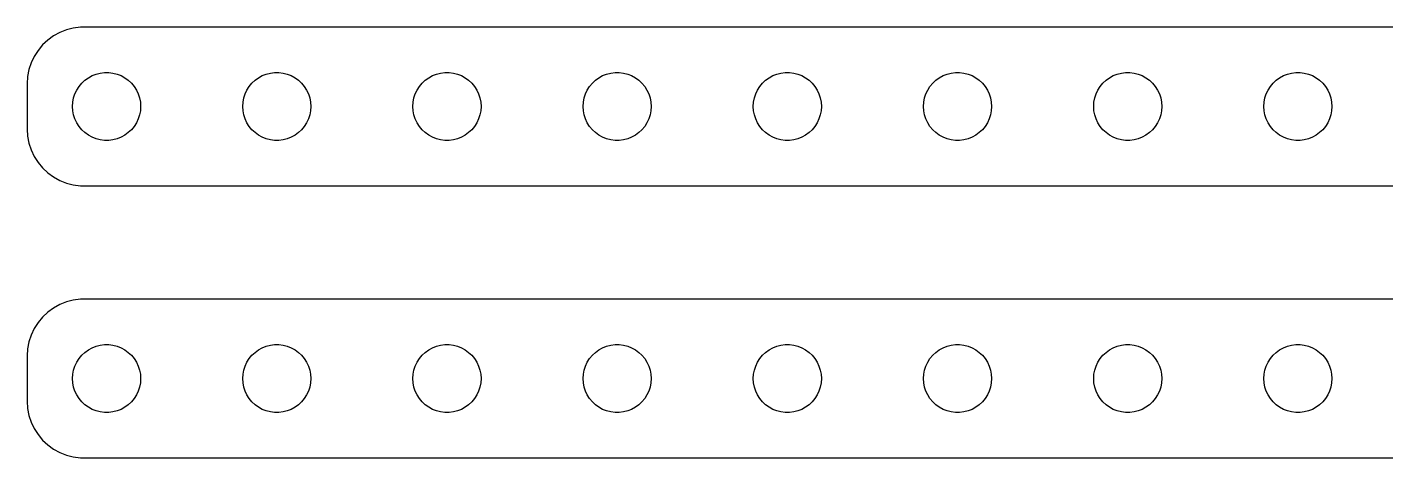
# Model space of a CAD drawing. Header units: metres. Extents: x -247 to 247, y 41 to 79.
# Drawn here: x -247 to -127.2, y 41 to 79 of the extents above; entities that cross this region are included whole.
import ezdxf

# ---------------------------------------------------------------- set-up
doc = ezdxf.new("R2010")
doc.units = ezdxf.units.M

msp = doc.modelspace()

# ---------------------------------------------------------------- linework, layer by layer
for p, q in [((-245.187, 77.8526), (-245.645, 77.4227)), ((-244.679, 78.2216), (-245.187, 77.8526)), ((-244.129, 78.5241), (-244.679, 78.2216)), ((-243.545, 78.7553), (-244.129, 78.5241)), ((-242.937, 78.9114), (-243.545, 78.7553)), ((-242.314, 78.9901), (-242.937, 78.9114)), ((242.314, 78.9901), (-242.314, 78.9901)), ((-246.045, 76.9389), (-246.382, 76.4088)), ((-245.645, 77.4227), (-246.045, 76.9389)), ((-246.649, 75.8406), (-246.843, 75.2434)), ((-246.382, 76.4088), (-246.649, 75.8406)), ((-246.961, 74.6267), (-247, 74)), ((-246.843, 75.2434), (-246.961, 74.6267)), ((-242.187, 74.0536), (-241.912, 74.3115)), ((-241.912, 74.3115), (-241.607, 74.533)), ((-241.607, 74.533), (-241.277, 74.7145)), ((-241.277, 74.7145), (-240.927, 74.8532)), ((-240.927, 74.8532), (-240.562, 74.9469)), ((-240.562, 74.9469), (-240.188, 74.9941)), ((-240.188, 74.9941), (-239.812, 74.9941)), ((-239.812, 74.9941), (-239.438, 74.9469)), ((-239.438, 74.9469), (-239.073, 74.8532)), ((-239.073, 74.8532), (-238.723, 74.7145)), ((-238.723, 74.7145), (-238.393, 74.533)), ((-238.393, 74.533), (-238.088, 74.3115)), ((-238.088, 74.3115), (-237.813, 74.0536)), ((-227.187, 74.0536), (-226.912, 74.3115)), ((-226.912, 74.3115), (-226.607, 74.533)), ((-226.607, 74.533), (-226.277, 74.7145)), ((-226.277, 74.7145), (-225.927, 74.8532)), ((-225.927, 74.8532), (-225.562, 74.9469)), ((-225.562, 74.9469), (-225.188, 74.9941)), ((-225.188, 74.9941), (-224.812, 74.9941)), ((-224.812, 74.9941), (-224.438, 74.9469)), ((-224.438, 74.9469), (-224.073, 74.8532)), ((-224.073, 74.8532), (-223.723, 74.7145)), ((-223.723, 74.7145), (-223.393, 74.533)), ((-223.393, 74.533), (-223.088, 74.3115)), ((-223.088, 74.3115), (-222.813, 74.0536)), ((-212.187, 74.0536), (-211.912, 74.3115)), ((-211.912, 74.3115), (-211.607, 74.533)), ((-211.607, 74.533), (-211.277, 74.7145)), ((-211.277, 74.7145), (-210.927, 74.8532)), ((-210.927, 74.8532), (-210.562, 74.9469)), ((-210.562, 74.9469), (-210.188, 74.9941)), ((-210.188, 74.9941), (-209.812, 74.9941)), ((-209.812, 74.9941), (-209.438, 74.9469)), ((-209.438, 74.9469), (-209.073, 74.8532)), ((-209.073, 74.8532), (-208.723, 74.7145)), ((-208.723, 74.7145), (-208.393, 74.533)), ((-208.393, 74.533), (-208.088, 74.3115)), ((-208.088, 74.3115), (-207.813, 74.0536)), ((-197.187, 74.0536), (-196.912, 74.3115)), ((-196.912, 74.3115), (-196.607, 74.533)), ((-196.607, 74.533), (-196.277, 74.7145)), ((-196.277, 74.7145), (-195.927, 74.8532)), ((-195.927, 74.8532), (-195.562, 74.9469)), ((-195.562, 74.9469), (-195.188, 74.9941)), ((-195.188, 74.9941), (-194.812, 74.9941)), ((-194.812, 74.9941), (-194.438, 74.9469)), ((-194.438, 74.9469), (-194.073, 74.8532)), ((-194.073, 74.8532), (-193.723, 74.7145)), ((-193.723, 74.7145), (-193.393, 74.533)), ((-193.393, 74.533), (-193.088, 74.3115)), ((-193.088, 74.3115), (-192.813, 74.0536)), ((-182.187, 74.0536), (-181.912, 74.3115)), ((-181.912, 74.3115), (-181.607, 74.533)), ((-181.607, 74.533), (-181.277, 74.7145)), ((-181.277, 74.7145), (-180.927, 74.8532)), ((-180.927, 74.8532), (-180.562, 74.9469)), ((-180.562, 74.9469), (-180.188, 74.9941)), ((-180.188, 74.9941), (-179.812, 74.9941)), ((-179.812, 74.9941), (-179.438, 74.9469)), ((-179.438, 74.9469), (-179.073, 74.8532)), ((-179.073, 74.8532), (-178.723, 74.7145)), ((-178.723, 74.7145), (-178.393, 74.533)), ((-178.393, 74.533), (-178.088, 74.3115)), ((-178.088, 74.3115), (-177.813, 74.0536)), ((-167.187, 74.0536), (-166.912, 74.3115)), ((-166.912, 74.3115), (-166.607, 74.533)), ((-166.607, 74.533), (-166.277, 74.7145)), ((-166.277, 74.7145), (-165.927, 74.8532)), ((-165.927, 74.8532), (-165.562, 74.9469)), ((-165.562, 74.9469), (-165.188, 74.9941)), ((-165.188, 74.9941), (-164.812, 74.9941)), ((-164.812, 74.9941), (-164.438, 74.9469)), ((-164.438, 74.9469), (-164.073, 74.8532)), ((-164.073, 74.8532), (-163.723, 74.7145)), ((-163.723, 74.7145), (-163.393, 74.533)), ((-163.393, 74.533), (-163.088, 74.3115)), ((-163.088, 74.3115), (-162.813, 74.0536)), ((-152.187, 74.0536), (-151.912, 74.3115)), ((-151.912, 74.3115), (-151.607, 74.533)), ((-151.607, 74.533), (-151.277, 74.7145)), ((-151.277, 74.7145), (-150.927, 74.8532)), ((-150.927, 74.8532), (-150.562, 74.9469)), ((-150.562, 74.9469), (-150.188, 74.9941)), ((-150.188, 74.9941), (-149.812, 74.9941)), ((-149.812, 74.9941), (-149.438, 74.9469)), ((-149.438, 74.9469), (-149.073, 74.8532)), ((-149.073, 74.8532), (-148.723, 74.7145)), ((-148.723, 74.7145), (-148.393, 74.533)), ((-148.393, 74.533), (-148.088, 74.3115)), ((-148.088, 74.3115), (-147.813, 74.0536)), ((-137.187, 74.0536), (-136.912, 74.3115)), ((-136.912, 74.3115), (-136.607, 74.533)), ((-136.607, 74.533), (-136.277, 74.7145)), ((-136.277, 74.7145), (-135.927, 74.8532)), ((-135.927, 74.8532), (-135.562, 74.9469)), ((-135.562, 74.9469), (-135.188, 74.9941)), ((-135.188, 74.9941), (-134.812, 74.9941)), ((-134.812, 74.9941), (-134.438, 74.9469)), ((-134.438, 74.9469), (-134.073, 74.8532)), ((-134.073, 74.8532), (-133.723, 74.7145)), ((-133.723, 74.7145), (-133.393, 74.533)), ((-133.393, 74.533), (-133.088, 74.3115)), ((-133.088, 74.3115), (-132.813, 74.0536)), ((-247, 74), (-247, 70)), ((-242.906, 72.7461), (-242.789, 73.1044)), ((-242.789, 73.1044), (-242.629, 73.4453)), ((-242.629, 73.4453), (-242.427, 73.7634)), ((-242.427, 73.7634), (-242.187, 74.0536)), ((-237.813, 74.0536), (-237.573, 73.7634)), ((-237.573, 73.7634), (-237.371, 73.4453)), ((-237.371, 73.4453), (-237.211, 73.1044)), ((-237.211, 73.1044), (-237.094, 72.7461)), ((-227.906, 72.7461), (-227.789, 73.1044)), ((-227.789, 73.1044), (-227.629, 73.4453)), ((-227.629, 73.4453), (-227.427, 73.7634)), ((-227.427, 73.7634), (-227.187, 74.0536)), ((-222.813, 74.0536), (-222.573, 73.7634)), ((-222.573, 73.7634), (-222.371, 73.4453)), ((-222.371, 73.4453), (-222.211, 73.1044)), ((-222.211, 73.1044), (-222.094, 72.7461)), ((-212.906, 72.7461), (-212.789, 73.1044)), ((-212.789, 73.1044), (-212.629, 73.4453)), ((-212.629, 73.4453), (-212.427, 73.7634)), ((-212.427, 73.7634), (-212.187, 74.0536)), ((-207.813, 74.0536), (-207.573, 73.7634)), ((-207.573, 73.7634), (-207.371, 73.4453)), ((-207.371, 73.4453), (-207.211, 73.1044)), ((-207.211, 73.1044), (-207.094, 72.7461)), ((-197.906, 72.7461), (-197.789, 73.1044)), ((-197.789, 73.1044), (-197.629, 73.4453)), ((-197.629, 73.4453), (-197.427, 73.7634)), ((-197.427, 73.7634), (-197.187, 74.0536)), ((-192.813, 74.0536), (-192.573, 73.7634)), ((-192.573, 73.7634), (-192.371, 73.4453)), ((-192.371, 73.4453), (-192.211, 73.1044)), ((-192.211, 73.1044), (-192.094, 72.7461)), ((-182.906, 72.7461), (-182.789, 73.1044)), ((-182.789, 73.1044), (-182.629, 73.4453)), ((-182.629, 73.4453), (-182.427, 73.7634)), ((-182.427, 73.7634), (-182.187, 74.0536)), ((-177.813, 74.0536), (-177.573, 73.7634)), ((-177.573, 73.7634), (-177.371, 73.4453)), ((-177.371, 73.4453), (-177.211, 73.1044)), ((-177.211, 73.1044), (-177.094, 72.7461)), ((-167.906, 72.7461), (-167.789, 73.1044)), ((-167.789, 73.1044), (-167.629, 73.4453)), ((-167.629, 73.4453), (-167.427, 73.7634)), ((-167.427, 73.7634), (-167.187, 74.0536)), ((-162.813, 74.0536), (-162.573, 73.7634)), ((-162.573, 73.7634), (-162.371, 73.4453)), ((-162.371, 73.4453), (-162.211, 73.1044)), ((-162.211, 73.1044), (-162.094, 72.7461)), ((-152.906, 72.7461), (-152.789, 73.1044)), ((-152.789, 73.1044), (-152.629, 73.4453)), ((-152.629, 73.4453), (-152.427, 73.7634)), ((-152.427, 73.7634), (-152.187, 74.0536)), ((-147.813, 74.0536), (-147.573, 73.7634)), ((-147.573, 73.7634), (-147.371, 73.4453)), ((-147.371, 73.4453), (-147.211, 73.1044)), ((-147.211, 73.1044), (-147.094, 72.7461)), ((-137.906, 72.7461), (-137.789, 73.1044)), ((-137.789, 73.1044), (-137.629, 73.4453)), ((-137.629, 73.4453), (-137.427, 73.7634)), ((-137.427, 73.7634), (-137.187, 74.0536)), ((-132.813, 74.0536), (-132.573, 73.7634)), ((-132.573, 73.7634), (-132.371, 73.4453)), ((-132.371, 73.4453), (-132.211, 73.1044)), ((-132.211, 73.1044), (-132.094, 72.7461)), ((-243, 72), (-242.976, 72.376)), ((-242.976, 71.624), (-243, 72)), ((-242.976, 72.376), (-242.906, 72.7461)), ((-237.094, 72.7461), (-237.024, 72.376)), ((-237.024, 72.376), (-237, 72)), ((-237, 72), (-237.024, 71.624)), ((-228, 72), (-227.976, 72.376)), ((-227.976, 71.624), (-228, 72)), ((-227.976, 72.376), (-227.906, 72.7461)), ((-222.094, 72.7461), (-222.024, 72.376)), ((-222.024, 72.376), (-222, 72)), ((-222, 72), (-222.024, 71.624)), ((-213, 72), (-212.976, 72.376)), ((-212.976, 71.624), (-213, 72)), ((-212.976, 72.376), (-212.906, 72.7461)), ((-207.094, 72.7461), (-207.024, 72.376)), ((-207.024, 72.376), (-207, 72)), ((-207, 72), (-207.024, 71.624)), ((-198, 72), (-197.976, 72.376)), ((-197.976, 71.624), (-198, 72)), ((-197.976, 72.376), (-197.906, 72.7461)), ((-192.094, 72.7461), (-192.024, 72.376)), ((-192.024, 72.376), (-192, 72)), ((-192, 72), (-192.024, 71.624)), ((-183, 72), (-182.976, 72.376)), ((-182.976, 71.624), (-183, 72)), ((-182.976, 72.376), (-182.906, 72.7461)), ((-177.094, 72.7461), (-177.024, 72.376)), ((-177.024, 72.376), (-177, 72)), ((-177, 72), (-177.024, 71.624)), ((-168, 72), (-167.976, 72.376)), ((-167.976, 71.624), (-168, 72)), ((-167.976, 72.376), (-167.906, 72.7461)), ((-162.094, 72.7461), (-162.024, 72.376)), ((-162.024, 72.376), (-162, 72)), ((-162, 72), (-162.024, 71.624)), ((-153, 72), (-152.976, 72.376)), ((-152.976, 71.624), (-153, 72)), ((-152.976, 72.376), (-152.906, 72.7461)), ((-147.094, 72.7461), (-147.024, 72.376)), ((-147.024, 72.376), (-147, 72)), ((-147, 72), (-147.024, 71.624)), ((-138, 72), (-137.976, 72.376)), ((-137.976, 71.624), (-138, 72)), ((-137.976, 72.376), (-137.906, 72.7461)), ((-132.094, 72.7461), (-132.024, 72.376)), ((-132.024, 72.376), (-132, 72)), ((-132, 72), (-132.024, 71.624)), ((-242.906, 71.2539), (-242.976, 71.624)), ((-242.789, 70.8956), (-242.906, 71.2539)), ((-242.629, 70.5547), (-242.789, 70.8956)), ((-237.211, 70.8956), (-237.371, 70.5547)), ((-237.094, 71.2539), (-237.211, 70.8956)), ((-237.024, 71.624), (-237.094, 71.2539)), ((-227.906, 71.2539), (-227.976, 71.624)), ((-227.789, 70.8956), (-227.906, 71.2539)), ((-227.629, 70.5547), (-227.789, 70.8956)), ((-222.211, 70.8956), (-222.371, 70.5547)), ((-222.094, 71.2539), (-222.211, 70.8956)), ((-222.024, 71.624), (-222.094, 71.2539)), ((-212.906, 71.2539), (-212.976, 71.624)), ((-212.789, 70.8956), (-212.906, 71.2539)), ((-212.629, 70.5547), (-212.789, 70.8956)), ((-207.211, 70.8956), (-207.371, 70.5547)), ((-207.094, 71.2539), (-207.211, 70.8956)), ((-207.024, 71.624), (-207.094, 71.2539)), ((-197.906, 71.2539), (-197.976, 71.624)), ((-197.789, 70.8956), (-197.906, 71.2539)), ((-197.629, 70.5547), (-197.789, 70.8956)), ((-192.211, 70.8956), (-192.371, 70.5547)), ((-192.094, 71.2539), (-192.211, 70.8956)), ((-192.024, 71.624), (-192.094, 71.2539)), ((-182.906, 71.2539), (-182.976, 71.624)), ((-182.789, 70.8956), (-182.906, 71.2539)), ((-182.629, 70.5547), (-182.789, 70.8956)), ((-177.211, 70.8956), (-177.371, 70.5547)), ((-177.094, 71.2539), (-177.211, 70.8956)), ((-177.024, 71.624), (-177.094, 71.2539)), ((-167.906, 71.2539), (-167.976, 71.624)), ((-167.789, 70.8956), (-167.906, 71.2539)), ((-167.629, 70.5547), (-167.789, 70.8956)), ((-162.211, 70.8956), (-162.371, 70.5547)), ((-162.094, 71.2539), (-162.211, 70.8956)), ((-162.024, 71.624), (-162.094, 71.2539)), ((-152.906, 71.2539), (-152.976, 71.624)), ((-152.789, 70.8956), (-152.906, 71.2539)), ((-152.629, 70.5547), (-152.789, 70.8956)), ((-147.211, 70.8956), (-147.371, 70.5547)), ((-147.094, 71.2539), (-147.211, 70.8956)), ((-147.024, 71.624), (-147.094, 71.2539)), ((-137.906, 71.2539), (-137.976, 71.624)), ((-137.789, 70.8956), (-137.906, 71.2539)), ((-137.629, 70.5547), (-137.789, 70.8956)), ((-132.211, 70.8956), (-132.371, 70.5547)), ((-132.094, 71.2539), (-132.211, 70.8956)), ((-132.024, 71.624), (-132.094, 71.2539)), ((-247, 70), (-246.961, 69.3733)), ((-242.427, 70.2366), (-242.629, 70.5547)), ((-242.187, 69.9464), (-242.427, 70.2366)), ((-241.912, 69.6885), (-242.187, 69.9464)), ((-241.607, 69.467), (-241.912, 69.6885)), ((-241.277, 69.2855), (-241.607, 69.467)), ((-238.393, 69.467), (-238.723, 69.2855)), ((-238.088, 69.6885), (-238.393, 69.467)), ((-237.813, 69.9464), (-238.088, 69.6885)), ((-237.573, 70.2366), (-237.813, 69.9464)), ((-237.371, 70.5547), (-237.573, 70.2366)), ((-227.427, 70.2366), (-227.629, 70.5547)), ((-227.187, 69.9464), (-227.427, 70.2366)), ((-226.912, 69.6885), (-227.187, 69.9464)), ((-226.607, 69.467), (-226.912, 69.6885)), ((-226.277, 69.2855), (-226.607, 69.467)), ((-223.393, 69.467), (-223.723, 69.2855)), ((-223.088, 69.6885), (-223.393, 69.467)), ((-222.813, 69.9464), (-223.088, 69.6885)), ((-222.573, 70.2366), (-222.813, 69.9464)), ((-222.371, 70.5547), (-222.573, 70.2366)), ((-212.427, 70.2366), (-212.629, 70.5547)), ((-212.187, 69.9464), (-212.427, 70.2366)), ((-211.912, 69.6885), (-212.187, 69.9464)), ((-211.607, 69.467), (-211.912, 69.6885)), ((-211.277, 69.2855), (-211.607, 69.467)), ((-208.393, 69.467), (-208.723, 69.2855)), ((-208.088, 69.6885), (-208.393, 69.467)), ((-207.813, 69.9464), (-208.088, 69.6885)), ((-207.573, 70.2366), (-207.813, 69.9464)), ((-207.371, 70.5547), (-207.573, 70.2366)), ((-197.427, 70.2366), (-197.629, 70.5547)), ((-197.187, 69.9464), (-197.427, 70.2366)), ((-196.912, 69.6885), (-197.187, 69.9464)), ((-196.607, 69.467), (-196.912, 69.6885)), ((-196.277, 69.2855), (-196.607, 69.467)), ((-193.393, 69.467), (-193.723, 69.2855)), ((-193.088, 69.6885), (-193.393, 69.467)), ((-192.813, 69.9464), (-193.088, 69.6885)), ((-192.573, 70.2366), (-192.813, 69.9464)), ((-192.371, 70.5547), (-192.573, 70.2366)), ((-182.427, 70.2366), (-182.629, 70.5547)), ((-182.187, 69.9464), (-182.427, 70.2366)), ((-181.912, 69.6885), (-182.187, 69.9464)), ((-181.607, 69.467), (-181.912, 69.6885)), ((-181.277, 69.2855), (-181.607, 69.467)), ((-178.393, 69.467), (-178.723, 69.2855)), ((-178.088, 69.6885), (-178.393, 69.467)), ((-177.813, 69.9464), (-178.088, 69.6885)), ((-177.573, 70.2366), (-177.813, 69.9464)), ((-177.371, 70.5547), (-177.573, 70.2366)), ((-167.427, 70.2366), (-167.629, 70.5547)), ((-167.187, 69.9464), (-167.427, 70.2366)), ((-166.912, 69.6885), (-167.187, 69.9464)), ((-166.607, 69.467), (-166.912, 69.6885)), ((-166.277, 69.2855), (-166.607, 69.467)), ((-163.393, 69.467), (-163.723, 69.2855)), ((-163.088, 69.6885), (-163.393, 69.467)), ((-162.813, 69.9464), (-163.088, 69.6885)), ((-162.573, 70.2366), (-162.813, 69.9464)), ((-162.371, 70.5547), (-162.573, 70.2366)), ((-152.427, 70.2366), (-152.629, 70.5547)), ((-152.187, 69.9464), (-152.427, 70.2366)), ((-151.912, 69.6885), (-152.187, 69.9464)), ((-151.607, 69.467), (-151.912, 69.6885)), ((-151.277, 69.2855), (-151.607, 69.467)), ((-148.393, 69.467), (-148.723, 69.2855)), ((-148.088, 69.6885), (-148.393, 69.467)), ((-147.813, 69.9464), (-148.088, 69.6885)), ((-147.573, 70.2366), (-147.813, 69.9464)), ((-147.371, 70.5547), (-147.573, 70.2366)), ((-137.427, 70.2366), (-137.629, 70.5547)), ((-137.187, 69.9464), (-137.427, 70.2366)), ((-136.912, 69.6885), (-137.187, 69.9464)), ((-136.607, 69.467), (-136.912, 69.6885)), ((-136.277, 69.2855), (-136.607, 69.467)), ((-133.393, 69.467), (-133.723, 69.2855)), ((-133.088, 69.6885), (-133.393, 69.467)), ((-132.813, 69.9464), (-133.088, 69.6885)), ((-132.573, 70.2366), (-132.813, 69.9464)), ((-132.371, 70.5547), (-132.573, 70.2366)), ((-246.961, 69.3733), (-246.843, 68.7566)), ((-246.843, 68.7566), (-246.649, 68.1594)), ((-240.927, 69.1468), (-241.277, 69.2855)), ((-240.562, 69.0531), (-240.927, 69.1468)), ((-240.188, 69.0059), (-240.562, 69.0531)), ((-239.812, 69.0059), (-240.188, 69.0059)), ((-239.438, 69.0531), (-239.812, 69.0059)), ((-239.073, 69.1468), (-239.438, 69.0531)), ((-238.723, 69.2855), (-239.073, 69.1468)), ((-225.927, 69.1468), (-226.277, 69.2855)), ((-225.562, 69.0531), (-225.927, 69.1468)), ((-225.188, 69.0059), (-225.562, 69.0531)), ((-224.812, 69.0059), (-225.188, 69.0059)), ((-224.438, 69.0531), (-224.812, 69.0059)), ((-224.073, 69.1468), (-224.438, 69.0531)), ((-223.723, 69.2855), (-224.073, 69.1468)), ((-210.927, 69.1468), (-211.277, 69.2855)), ((-210.562, 69.0531), (-210.927, 69.1468)), ((-210.188, 69.0059), (-210.562, 69.0531)), ((-209.812, 69.0059), (-210.188, 69.0059)), ((-209.438, 69.0531), (-209.812, 69.0059)), ((-209.073, 69.1468), (-209.438, 69.0531)), ((-208.723, 69.2855), (-209.073, 69.1468)), ((-195.927, 69.1468), (-196.277, 69.2855)), ((-195.562, 69.0531), (-195.927, 69.1468)), ((-195.188, 69.0059), (-195.562, 69.0531)), ((-194.812, 69.0059), (-195.188, 69.0059)), ((-194.438, 69.0531), (-194.812, 69.0059)), ((-194.073, 69.1468), (-194.438, 69.0531)), ((-193.723, 69.2855), (-194.073, 69.1468)), ((-180.927, 69.1468), (-181.277, 69.2855)), ((-180.562, 69.0531), (-180.927, 69.1468)), ((-180.188, 69.0059), (-180.562, 69.0531)), ((-179.812, 69.0059), (-180.188, 69.0059)), ((-179.438, 69.0531), (-179.812, 69.0059)), ((-179.073, 69.1468), (-179.438, 69.0531)), ((-178.723, 69.2855), (-179.073, 69.1468)), ((-165.927, 69.1468), (-166.277, 69.2855)), ((-165.562, 69.0531), (-165.927, 69.1468)), ((-165.188, 69.0059), (-165.562, 69.0531)), ((-164.812, 69.0059), (-165.188, 69.0059)), ((-164.438, 69.0531), (-164.812, 69.0059)), ((-164.073, 69.1468), (-164.438, 69.0531)), ((-163.723, 69.2855), (-164.073, 69.1468)), ((-150.927, 69.1468), (-151.277, 69.2855)), ((-150.562, 69.0531), (-150.927, 69.1468)), ((-150.188, 69.0059), (-150.562, 69.0531)), ((-149.812, 69.0059), (-150.188, 69.0059)), ((-149.438, 69.0531), (-149.812, 69.0059)), ((-149.073, 69.1468), (-149.438, 69.0531)), ((-148.723, 69.2855), (-149.073, 69.1468)), ((-135.927, 69.1468), (-136.277, 69.2855)), ((-135.562, 69.0531), (-135.927, 69.1468)), ((-135.188, 69.0059), (-135.562, 69.0531)), ((-134.812, 69.0059), (-135.188, 69.0059)), ((-134.438, 69.0531), (-134.812, 69.0059)), ((-134.073, 69.1468), (-134.438, 69.0531)), ((-133.723, 69.2855), (-134.073, 69.1468)), ((-246.649, 68.1594), (-246.382, 67.5912)), ((-246.382, 67.5912), (-246.045, 67.0611)), ((-246.045, 67.0611), (-245.645, 66.5773)), ((-245.645, 66.5773), (-245.187, 66.1474)), ((-245.187, 66.1474), (-244.679, 65.7784)), ((-244.679, 65.7784), (-244.129, 65.4759)), ((-244.129, 65.4759), (-243.545, 65.2447)), ((-243.545, 65.2447), (-242.937, 65.0886)), ((-242.937, 65.0886), (-242.314, 65.0099)), ((-242.314, 65.0099), (242.314, 65.0099)), ((-244.679, 54.2216), (-245.187, 53.8526)), ((-244.129, 54.5241), (-244.679, 54.2216)), ((-243.545, 54.7553), (-244.129, 54.5241)), ((-242.937, 54.9114), (-243.545, 54.7553)), ((-242.314, 54.9901), (-242.937, 54.9114)), ((242.314, 54.9901), (-242.314, 54.9901)), ((-246.045, 52.9389), (-246.382, 52.4088)), ((-245.645, 53.4227), (-246.045, 52.9389)), ((-245.187, 53.8526), (-245.645, 53.4227)), ((-246.649, 51.8406), (-246.843, 51.2434)), ((-246.382, 52.4088), (-246.649, 51.8406)), ((-246.961, 50.6267), (-247, 50)), ((-246.843, 51.2434), (-246.961, 50.6267)), ((-242.187, 50.0536), (-241.912, 50.3115)), ((-241.912, 50.3115), (-241.607, 50.533)), ((-241.607, 50.533), (-241.277, 50.7145)), ((-241.277, 50.7145), (-240.927, 50.8532)), ((-240.927, 50.8532), (-240.562, 50.9469)), ((-240.562, 50.9469), (-240.188, 50.9941)), ((-240.188, 50.9941), (-239.812, 50.9941)), ((-239.812, 50.9941), (-239.438, 50.9469)), ((-239.438, 50.9469), (-239.073, 50.8532)), ((-239.073, 50.8532), (-238.723, 50.7145)), ((-238.723, 50.7145), (-238.393, 50.533)), ((-238.393, 50.533), (-238.088, 50.3115)), ((-238.088, 50.3115), (-237.813, 50.0536)), ((-227.187, 50.0536), (-226.912, 50.3115)), ((-226.912, 50.3115), (-226.607, 50.533)), ((-226.607, 50.533), (-226.277, 50.7145)), ((-226.277, 50.7145), (-225.927, 50.8532)), ((-225.927, 50.8532), (-225.562, 50.9469)), ((-225.562, 50.9469), (-225.188, 50.9941)), ((-225.188, 50.9941), (-224.812, 50.9941)), ((-224.812, 50.9941), (-224.438, 50.9469)), ((-224.438, 50.9469), (-224.073, 50.8532)), ((-224.073, 50.8532), (-223.723, 50.7145)), ((-223.723, 50.7145), (-223.393, 50.533)), ((-223.393, 50.533), (-223.088, 50.3115)), ((-223.088, 50.3115), (-222.813, 50.0536)), ((-212.187, 50.0536), (-211.912, 50.3115)), ((-211.912, 50.3115), (-211.607, 50.533)), ((-211.607, 50.533), (-211.277, 50.7145)), ((-211.277, 50.7145), (-210.927, 50.8532)), ((-210.927, 50.8532), (-210.562, 50.9469)), ((-210.562, 50.9469), (-210.188, 50.9941)), ((-210.188, 50.9941), (-209.812, 50.9941)), ((-209.812, 50.9941), (-209.438, 50.9469)), ((-209.438, 50.9469), (-209.073, 50.8532)), ((-209.073, 50.8532), (-208.723, 50.7145)), ((-208.723, 50.7145), (-208.393, 50.533)), ((-208.393, 50.533), (-208.088, 50.3115)), ((-208.088, 50.3115), (-207.813, 50.0536)), ((-197.187, 50.0536), (-196.912, 50.3115)), ((-196.912, 50.3115), (-196.607, 50.533)), ((-196.607, 50.533), (-196.277, 50.7145)), ((-196.277, 50.7145), (-195.927, 50.8532)), ((-195.927, 50.8532), (-195.562, 50.9469)), ((-195.562, 50.9469), (-195.188, 50.9941)), ((-195.188, 50.9941), (-194.812, 50.9941)), ((-194.812, 50.9941), (-194.438, 50.9469)), ((-194.438, 50.9469), (-194.073, 50.8532)), ((-194.073, 50.8532), (-193.723, 50.7145)), ((-193.723, 50.7145), (-193.393, 50.533)), ((-193.393, 50.533), (-193.088, 50.3115)), ((-193.088, 50.3115), (-192.813, 50.0536)), ((-182.187, 50.0536), (-181.912, 50.3115)), ((-181.912, 50.3115), (-181.607, 50.533)), ((-181.607, 50.533), (-181.277, 50.7145)), ((-181.277, 50.7145), (-180.927, 50.8532)), ((-180.927, 50.8532), (-180.562, 50.9469)), ((-180.562, 50.9469), (-180.188, 50.9941)), ((-180.188, 50.9941), (-179.812, 50.9941)), ((-179.812, 50.9941), (-179.438, 50.9469)), ((-179.438, 50.9469), (-179.073, 50.8532)), ((-179.073, 50.8532), (-178.723, 50.7145)), ((-178.723, 50.7145), (-178.393, 50.533)), ((-178.393, 50.533), (-178.088, 50.3115)), ((-178.088, 50.3115), (-177.813, 50.0536)), ((-167.187, 50.0536), (-166.912, 50.3115)), ((-166.912, 50.3115), (-166.607, 50.533)), ((-166.607, 50.533), (-166.277, 50.7145)), ((-166.277, 50.7145), (-165.927, 50.8532)), ((-165.927, 50.8532), (-165.562, 50.9469)), ((-165.562, 50.9469), (-165.188, 50.9941)), ((-165.188, 50.9941), (-164.812, 50.9941)), ((-164.812, 50.9941), (-164.438, 50.9469)), ((-164.438, 50.9469), (-164.073, 50.8532)), ((-164.073, 50.8532), (-163.723, 50.7145)), ((-163.723, 50.7145), (-163.393, 50.533)), ((-163.393, 50.533), (-163.088, 50.3115)), ((-163.088, 50.3115), (-162.813, 50.0536)), ((-152.187, 50.0536), (-151.912, 50.3115)), ((-151.912, 50.3115), (-151.607, 50.533)), ((-151.607, 50.533), (-151.277, 50.7145)), ((-151.277, 50.7145), (-150.927, 50.8532)), ((-150.927, 50.8532), (-150.562, 50.9469)), ((-150.562, 50.9469), (-150.188, 50.9941)), ((-150.188, 50.9941), (-149.812, 50.9941)), ((-149.812, 50.9941), (-149.438, 50.9469)), ((-149.438, 50.9469), (-149.073, 50.8532)), ((-149.073, 50.8532), (-148.723, 50.7145)), ((-148.723, 50.7145), (-148.393, 50.533)), ((-148.393, 50.533), (-148.088, 50.3115)), ((-148.088, 50.3115), (-147.813, 50.0536)), ((-137.187, 50.0536), (-136.912, 50.3115)), ((-136.912, 50.3115), (-136.607, 50.533)), ((-136.607, 50.533), (-136.277, 50.7145)), ((-136.277, 50.7145), (-135.927, 50.8532)), ((-135.927, 50.8532), (-135.562, 50.9469)), ((-135.562, 50.9469), (-135.188, 50.9941)), ((-135.188, 50.9941), (-134.812, 50.9941)), ((-134.812, 50.9941), (-134.438, 50.9469)), ((-134.438, 50.9469), (-134.073, 50.8532)), ((-134.073, 50.8532), (-133.723, 50.7145)), ((-133.723, 50.7145), (-133.393, 50.533)), ((-133.393, 50.533), (-133.088, 50.3115)), ((-133.088, 50.3115), (-132.813, 50.0536)), ((-247, 50), (-247, 46)), ((-242.906, 48.7461), (-242.789, 49.1044)), ((-242.789, 49.1044), (-242.629, 49.4453)), ((-242.629, 49.4453), (-242.427, 49.7634)), ((-242.427, 49.7634), (-242.187, 50.0536)), ((-237.813, 50.0536), (-237.573, 49.7634)), ((-237.573, 49.7634), (-237.371, 49.4453)), ((-237.371, 49.4453), (-237.211, 49.1044)), ((-237.211, 49.1044), (-237.094, 48.7461)), ((-227.906, 48.7461), (-227.789, 49.1044)), ((-227.789, 49.1044), (-227.629, 49.4453)), ((-227.629, 49.4453), (-227.427, 49.7634)), ((-227.427, 49.7634), (-227.187, 50.0536)), ((-222.813, 50.0536), (-222.573, 49.7634)), ((-222.573, 49.7634), (-222.371, 49.4453)), ((-222.371, 49.4453), (-222.211, 49.1044)), ((-222.211, 49.1044), (-222.094, 48.7461)), ((-212.906, 48.7461), (-212.789, 49.1044)), ((-212.789, 49.1044), (-212.629, 49.4453)), ((-212.629, 49.4453), (-212.427, 49.7634)), ((-212.427, 49.7634), (-212.187, 50.0536)), ((-207.813, 50.0536), (-207.573, 49.7634)), ((-207.573, 49.7634), (-207.371, 49.4453)), ((-207.371, 49.4453), (-207.211, 49.1044)), ((-207.211, 49.1044), (-207.094, 48.7461)), ((-197.906, 48.7461), (-197.789, 49.1044)), ((-197.789, 49.1044), (-197.629, 49.4453)), ((-197.629, 49.4453), (-197.427, 49.7634)), ((-197.427, 49.7634), (-197.187, 50.0536)), ((-192.813, 50.0536), (-192.573, 49.7634)), ((-192.573, 49.7634), (-192.371, 49.4453)), ((-192.371, 49.4453), (-192.211, 49.1044)), ((-192.211, 49.1044), (-192.094, 48.7461)), ((-182.906, 48.7461), (-182.789, 49.1044)), ((-182.789, 49.1044), (-182.629, 49.4453)), ((-182.629, 49.4453), (-182.427, 49.7634)), ((-182.427, 49.7634), (-182.187, 50.0536)), ((-177.813, 50.0536), (-177.573, 49.7634)), ((-177.573, 49.7634), (-177.371, 49.4453)), ((-177.371, 49.4453), (-177.211, 49.1044)), ((-177.211, 49.1044), (-177.094, 48.7461)), ((-167.906, 48.7461), (-167.789, 49.1044)), ((-167.789, 49.1044), (-167.629, 49.4453)), ((-167.629, 49.4453), (-167.427, 49.7634)), ((-167.427, 49.7634), (-167.187, 50.0536)), ((-162.813, 50.0536), (-162.573, 49.7634)), ((-162.573, 49.7634), (-162.371, 49.4453)), ((-162.371, 49.4453), (-162.211, 49.1044)), ((-162.211, 49.1044), (-162.094, 48.7461)), ((-152.906, 48.7461), (-152.789, 49.1044)), ((-152.789, 49.1044), (-152.629, 49.4453)), ((-152.629, 49.4453), (-152.427, 49.7634)), ((-152.427, 49.7634), (-152.187, 50.0536)), ((-147.813, 50.0536), (-147.573, 49.7634)), ((-147.573, 49.7634), (-147.371, 49.4453)), ((-147.371, 49.4453), (-147.211, 49.1044)), ((-147.211, 49.1044), (-147.094, 48.7461)), ((-137.906, 48.7461), (-137.789, 49.1044)), ((-137.789, 49.1044), (-137.629, 49.4453)), ((-137.629, 49.4453), (-137.427, 49.7634)), ((-137.427, 49.7634), (-137.187, 50.0536)), ((-132.813, 50.0536), (-132.573, 49.7634)), ((-132.573, 49.7634), (-132.371, 49.4453)), ((-132.371, 49.4453), (-132.211, 49.1044)), ((-132.211, 49.1044), (-132.094, 48.7461)), ((-243, 48), (-242.976, 48.376)), ((-242.976, 47.624), (-243, 48)), ((-242.976, 48.376), (-242.906, 48.7461)), ((-237.094, 48.7461), (-237.024, 48.376)), ((-237.024, 48.376), (-237, 48)), ((-237, 48), (-237.024, 47.624)), ((-228, 48), (-227.976, 48.376)), ((-227.976, 47.624), (-228, 48)), ((-227.976, 48.376), (-227.906, 48.7461)), ((-222.094, 48.7461), (-222.024, 48.376)), ((-222.024, 48.376), (-222, 48)), ((-222, 48), (-222.024, 47.624)), ((-213, 48), (-212.976, 48.376)), ((-212.976, 47.624), (-213, 48)), ((-212.976, 48.376), (-212.906, 48.7461)), ((-207.094, 48.7461), (-207.024, 48.376)), ((-207.024, 48.376), (-207, 48)), ((-207, 48), (-207.024, 47.624)), ((-198, 48), (-197.976, 48.376)), ((-197.976, 47.624), (-198, 48)), ((-197.976, 48.376), (-197.906, 48.7461)), ((-192.094, 48.7461), (-192.024, 48.376)), ((-192.024, 48.376), (-192, 48)), ((-192, 48), (-192.024, 47.624)), ((-183, 48), (-182.976, 48.376)), ((-182.976, 47.624), (-183, 48)), ((-182.976, 48.376), (-182.906, 48.7461)), ((-177.094, 48.7461), (-177.024, 48.376)), ((-177.024, 48.376), (-177, 48)), ((-177, 48), (-177.024, 47.624)), ((-168, 48), (-167.976, 48.376)), ((-167.976, 47.624), (-168, 48)), ((-167.976, 48.376), (-167.906, 48.7461)), ((-162.094, 48.7461), (-162.024, 48.376)), ((-162.024, 48.376), (-162, 48)), ((-162, 48), (-162.024, 47.624)), ((-153, 48), (-152.976, 48.376)), ((-152.976, 47.624), (-153, 48)), ((-152.976, 48.376), (-152.906, 48.7461)), ((-147.094, 48.7461), (-147.024, 48.376)), ((-147.024, 48.376), (-147, 48)), ((-147, 48), (-147.024, 47.624)), ((-138, 48), (-137.976, 48.376)), ((-137.976, 47.624), (-138, 48)), ((-137.976, 48.376), (-137.906, 48.7461)), ((-132.094, 48.7461), (-132.024, 48.376)), ((-132.024, 48.376), (-132, 48)), ((-132, 48), (-132.024, 47.624)), ((-242.906, 47.2539), (-242.976, 47.624)), ((-242.789, 46.8956), (-242.906, 47.2539)), ((-242.629, 46.5547), (-242.789, 46.8956)), ((-237.211, 46.8956), (-237.371, 46.5547)), ((-237.094, 47.2539), (-237.211, 46.8956)), ((-237.024, 47.624), (-237.094, 47.2539)), ((-227.906, 47.2539), (-227.976, 47.624)), ((-227.789, 46.8956), (-227.906, 47.2539)), ((-227.629, 46.5547), (-227.789, 46.8956)), ((-222.211, 46.8956), (-222.371, 46.5547)), ((-222.094, 47.2539), (-222.211, 46.8956)), ((-222.024, 47.624), (-222.094, 47.2539)), ((-212.906, 47.2539), (-212.976, 47.624)), ((-212.789, 46.8956), (-212.906, 47.2539)), ((-212.629, 46.5547), (-212.789, 46.8956)), ((-207.211, 46.8956), (-207.371, 46.5547)), ((-207.094, 47.2539), (-207.211, 46.8956)), ((-207.024, 47.624), (-207.094, 47.2539)), ((-197.906, 47.2539), (-197.976, 47.624)), ((-197.789, 46.8956), (-197.906, 47.2539)), ((-197.629, 46.5547), (-197.789, 46.8956)), ((-192.211, 46.8956), (-192.371, 46.5547)), ((-192.094, 47.2539), (-192.211, 46.8956)), ((-192.024, 47.624), (-192.094, 47.2539)), ((-182.906, 47.2539), (-182.976, 47.624)), ((-182.789, 46.8956), (-182.906, 47.2539)), ((-182.629, 46.5547), (-182.789, 46.8956)), ((-177.211, 46.8956), (-177.371, 46.5547)), ((-177.094, 47.2539), (-177.211, 46.8956)), ((-177.024, 47.624), (-177.094, 47.2539)), ((-167.906, 47.2539), (-167.976, 47.624)), ((-167.789, 46.8956), (-167.906, 47.2539)), ((-167.629, 46.5547), (-167.789, 46.8956)), ((-162.211, 46.8956), (-162.371, 46.5547)), ((-162.094, 47.2539), (-162.211, 46.8956)), ((-162.024, 47.624), (-162.094, 47.2539)), ((-152.906, 47.2539), (-152.976, 47.624)), ((-152.789, 46.8956), (-152.906, 47.2539)), ((-152.629, 46.5547), (-152.789, 46.8956)), ((-147.211, 46.8956), (-147.371, 46.5547)), ((-147.094, 47.2539), (-147.211, 46.8956)), ((-147.024, 47.624), (-147.094, 47.2539)), ((-137.906, 47.2539), (-137.976, 47.624)), ((-137.789, 46.8956), (-137.906, 47.2539)), ((-137.629, 46.5547), (-137.789, 46.8956)), ((-132.211, 46.8956), (-132.371, 46.5547)), ((-132.094, 47.2539), (-132.211, 46.8956)), ((-132.024, 47.624), (-132.094, 47.2539)), ((-247, 46), (-246.961, 45.3733)), ((-242.427, 46.2366), (-242.629, 46.5547)), ((-242.187, 45.9464), (-242.427, 46.2366)), ((-241.912, 45.6885), (-242.187, 45.9464)), ((-241.607, 45.467), (-241.912, 45.6885)), ((-238.088, 45.6885), (-238.393, 45.467)), ((-237.813, 45.9464), (-238.088, 45.6885)), ((-237.573, 46.2366), (-237.813, 45.9464)), ((-237.371, 46.5547), (-237.573, 46.2366)), ((-227.427, 46.2366), (-227.629, 46.5547)), ((-227.187, 45.9464), (-227.427, 46.2366)), ((-226.912, 45.6885), (-227.187, 45.9464)), ((-226.607, 45.467), (-226.912, 45.6885)), ((-223.088, 45.6885), (-223.393, 45.467)), ((-222.813, 45.9464), (-223.088, 45.6885)), ((-222.573, 46.2366), (-222.813, 45.9464)), ((-222.371, 46.5547), (-222.573, 46.2366)), ((-212.427, 46.2366), (-212.629, 46.5547)), ((-212.187, 45.9464), (-212.427, 46.2366)), ((-211.912, 45.6885), (-212.187, 45.9464)), ((-211.607, 45.467), (-211.912, 45.6885)), ((-208.088, 45.6885), (-208.393, 45.467)), ((-207.813, 45.9464), (-208.088, 45.6885)), ((-207.573, 46.2366), (-207.813, 45.9464)), ((-207.371, 46.5547), (-207.573, 46.2366)), ((-197.427, 46.2366), (-197.629, 46.5547)), ((-197.187, 45.9464), (-197.427, 46.2366)), ((-196.912, 45.6885), (-197.187, 45.9464)), ((-196.607, 45.467), (-196.912, 45.6885)), ((-193.088, 45.6885), (-193.393, 45.467)), ((-192.813, 45.9464), (-193.088, 45.6885)), ((-192.573, 46.2366), (-192.813, 45.9464)), ((-192.371, 46.5547), (-192.573, 46.2366)), ((-182.427, 46.2366), (-182.629, 46.5547)), ((-182.187, 45.9464), (-182.427, 46.2366)), ((-181.912, 45.6885), (-182.187, 45.9464)), ((-181.607, 45.467), (-181.912, 45.6885)), ((-178.088, 45.6885), (-178.393, 45.467)), ((-177.813, 45.9464), (-178.088, 45.6885)), ((-177.573, 46.2366), (-177.813, 45.9464)), ((-177.371, 46.5547), (-177.573, 46.2366)), ((-167.427, 46.2366), (-167.629, 46.5547)), ((-167.187, 45.9464), (-167.427, 46.2366)), ((-166.912, 45.6885), (-167.187, 45.9464)), ((-166.607, 45.467), (-166.912, 45.6885)), ((-163.088, 45.6885), (-163.393, 45.467)), ((-162.813, 45.9464), (-163.088, 45.6885)), ((-162.573, 46.2366), (-162.813, 45.9464)), ((-162.371, 46.5547), (-162.573, 46.2366)), ((-152.427, 46.2366), (-152.629, 46.5547)), ((-152.187, 45.9464), (-152.427, 46.2366)), ((-151.912, 45.6885), (-152.187, 45.9464)), ((-151.607, 45.467), (-151.912, 45.6885)), ((-148.088, 45.6885), (-148.393, 45.467)), ((-147.813, 45.9464), (-148.088, 45.6885)), ((-147.573, 46.2366), (-147.813, 45.9464)), ((-147.371, 46.5547), (-147.573, 46.2366)), ((-137.427, 46.2366), (-137.629, 46.5547)), ((-137.187, 45.9464), (-137.427, 46.2366)), ((-136.912, 45.6885), (-137.187, 45.9464)), ((-136.607, 45.467), (-136.912, 45.6885)), ((-133.088, 45.6885), (-133.393, 45.467)), ((-132.813, 45.9464), (-133.088, 45.6885)), ((-132.573, 46.2366), (-132.813, 45.9464)), ((-132.371, 46.5547), (-132.573, 46.2366)), ((-246.961, 45.3733), (-246.843, 44.7566)), ((-246.843, 44.7566), (-246.649, 44.1594)), ((-241.277, 45.2855), (-241.607, 45.467)), ((-240.927, 45.1468), (-241.277, 45.2855)), ((-240.562, 45.0531), (-240.927, 45.1468)), ((-240.188, 45.0059), (-240.562, 45.0531)), ((-239.812, 45.0059), (-240.188, 45.0059)), ((-239.438, 45.0531), (-239.812, 45.0059)), ((-239.073, 45.1468), (-239.438, 45.0531)), ((-238.723, 45.2855), (-239.073, 45.1468)), ((-238.393, 45.467), (-238.723, 45.2855)), ((-226.277, 45.2855), (-226.607, 45.467)), ((-225.927, 45.1468), (-226.277, 45.2855)), ((-225.562, 45.0531), (-225.927, 45.1468)), ((-225.188, 45.0059), (-225.562, 45.0531)), ((-224.812, 45.0059), (-225.188, 45.0059)), ((-224.438, 45.0531), (-224.812, 45.0059)), ((-224.073, 45.1468), (-224.438, 45.0531)), ((-223.723, 45.2855), (-224.073, 45.1468)), ((-223.393, 45.467), (-223.723, 45.2855)), ((-211.277, 45.2855), (-211.607, 45.467)), ((-210.927, 45.1468), (-211.277, 45.2855)), ((-210.562, 45.0531), (-210.927, 45.1468)), ((-210.188, 45.0059), (-210.562, 45.0531)), ((-209.812, 45.0059), (-210.188, 45.0059)), ((-209.438, 45.0531), (-209.812, 45.0059)), ((-209.073, 45.1468), (-209.438, 45.0531)), ((-208.723, 45.2855), (-209.073, 45.1468)), ((-208.393, 45.467), (-208.723, 45.2855)), ((-196.277, 45.2855), (-196.607, 45.467)), ((-195.927, 45.1468), (-196.277, 45.2855)), ((-195.562, 45.0531), (-195.927, 45.1468)), ((-195.188, 45.0059), (-195.562, 45.0531)), ((-194.812, 45.0059), (-195.188, 45.0059)), ((-194.438, 45.0531), (-194.812, 45.0059)), ((-194.073, 45.1468), (-194.438, 45.0531)), ((-193.723, 45.2855), (-194.073, 45.1468)), ((-193.393, 45.467), (-193.723, 45.2855)), ((-181.277, 45.2855), (-181.607, 45.467)), ((-180.927, 45.1468), (-181.277, 45.2855)), ((-180.562, 45.0531), (-180.927, 45.1468)), ((-180.188, 45.0059), (-180.562, 45.0531)), ((-179.812, 45.0059), (-180.188, 45.0059)), ((-179.438, 45.0531), (-179.812, 45.0059)), ((-179.073, 45.1468), (-179.438, 45.0531)), ((-178.723, 45.2855), (-179.073, 45.1468)), ((-178.393, 45.467), (-178.723, 45.2855)), ((-166.277, 45.2855), (-166.607, 45.467)), ((-165.927, 45.1468), (-166.277, 45.2855)), ((-165.562, 45.0531), (-165.927, 45.1468)), ((-165.188, 45.0059), (-165.562, 45.0531)), ((-164.812, 45.0059), (-165.188, 45.0059)), ((-164.438, 45.0531), (-164.812, 45.0059)), ((-164.073, 45.1468), (-164.438, 45.0531)), ((-163.723, 45.2855), (-164.073, 45.1468)), ((-163.393, 45.467), (-163.723, 45.2855)), ((-151.277, 45.2855), (-151.607, 45.467)), ((-150.927, 45.1468), (-151.277, 45.2855)), ((-150.562, 45.0531), (-150.927, 45.1468)), ((-150.188, 45.0059), (-150.562, 45.0531)), ((-149.812, 45.0059), (-150.188, 45.0059)), ((-149.438, 45.0531), (-149.812, 45.0059)), ((-149.073, 45.1468), (-149.438, 45.0531)), ((-148.723, 45.2855), (-149.073, 45.1468)), ((-148.393, 45.467), (-148.723, 45.2855)), ((-136.277, 45.2855), (-136.607, 45.467)), ((-135.927, 45.1468), (-136.277, 45.2855)), ((-135.562, 45.0531), (-135.927, 45.1468)), ((-135.188, 45.0059), (-135.562, 45.0531)), ((-134.812, 45.0059), (-135.188, 45.0059)), ((-134.438, 45.0531), (-134.812, 45.0059)), ((-134.073, 45.1468), (-134.438, 45.0531)), ((-133.723, 45.2855), (-134.073, 45.1468)), ((-133.393, 45.467), (-133.723, 45.2855)), ((-246.649, 44.1594), (-246.382, 43.5912)), ((-246.382, 43.5912), (-246.045, 43.0611)), ((-246.045, 43.0611), (-245.645, 42.5773)), ((-245.645, 42.5773), (-245.187, 42.1474)), ((-245.187, 42.1474), (-244.679, 41.7784)), ((-244.679, 41.7784), (-244.129, 41.4759)), ((-244.129, 41.4759), (-243.545, 41.2447)), ((-243.545, 41.2447), (-242.937, 41.0886)), ((-242.937, 41.0886), (-242.314, 41.0099)), ((-242.314, 41.0099), (242.314, 41.0099))]:
    msp.add_line(p, q)

doc.saveas('drawing.dxf')
